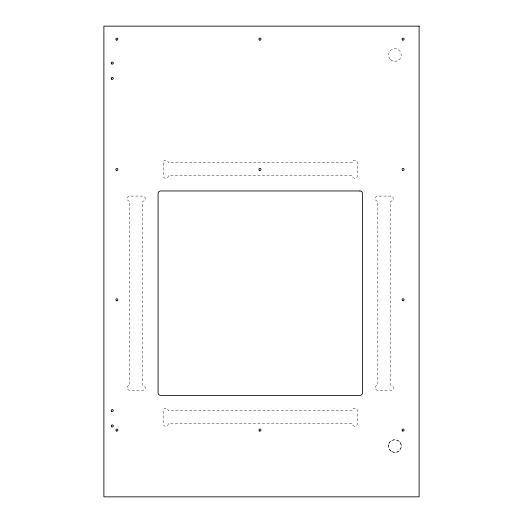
<?xml version="1.0" encoding="UTF-8"?>
<svg xmlns="http://www.w3.org/2000/svg" width="523" height="523" viewBox="0 0 523 523"><rect width="100%" height="100%" fill="white"/><g stroke="black" fill="none" stroke-linecap="round" stroke-linejoin="round"><path stroke-width="0.39" stroke-dasharray="2.62 1.96" d="M388.674 444.583C386.392 452.493 399.513 455.67 401.095 447.59C403.377 439.68 390.256 436.502 388.674 444.583M352.273 162.646L168.295 162.646A2.556 2.556 0 0 0 165.739 160.09A2.556 2.556 0 0 0 163.183 162.646L163.248 175.728A2.556 2.556 0 0 0 165.804 178.284A2.556 2.556 0 0 0 168.36 175.728L352.339 175.728A2.556 2.556 0 0 0 354.895 178.284A2.556 2.556 0 0 0 357.451 175.728L357.451 165.503A2.556 2.556 0 0 0 357.386 164.941L357.386 162.646A2.556 2.556 0 0 0 354.829 160.09A2.556 2.556 0 0 0 352.273 162.646M142.74 196.073L129.763 196.073A2.556 2.556 0 0 0 127.207 198.622A2.556 2.556 0 0 0 129.763 201.178L129.763 385.163A2.556 2.556 0 0 0 127.207 387.713A2.556 2.556 0 0 0 129.763 390.269L142.74 390.269A2.556 2.556 0 0 0 145.296 387.713A2.556 2.556 0 0 0 142.74 385.163L142.74 201.178A2.556 2.556 0 0 0 145.296 198.622A2.556 2.556 0 0 0 142.74 196.073M390.812 196.073L377.828 196.073A2.556 2.556 0 0 0 375.272 198.622A2.556 2.556 0 0 0 377.828 201.178L377.828 385.163A2.556 2.556 0 0 0 375.272 387.713A2.556 2.556 0 0 0 377.828 390.269L388.053 390.269A2.556 2.556 0 0 0 389.432 389.864A2.556 2.556 0 0 0 393.263 388.432A2.556 2.556 0 0 0 390.812 385.163L390.812 201.178A2.556 2.556 0 0 0 393.361 198.622A2.556 2.556 0 0 0 390.812 196.073M352.273 410.712L168.295 410.712A2.556 2.556 0 0 0 165.739 408.156A2.556 2.556 0 0 0 163.183 410.712L163.183 423.695A2.556 2.556 0 0 0 165.739 426.252A2.556 2.556 0 0 0 168.295 423.695L352.273 423.695A2.556 2.556 0 0 0 354.829 426.252A2.556 2.556 0 0 0 357.386 423.695L357.386 410.712A2.556 2.556 0 0 0 354.829 408.156A2.556 2.556 0 0 0 352.273 410.712M391.694 451.617A6.387 6.387 0 0 0 401.272 446.086A6.387 6.387 0 0 0 391.694 440.556A6.387 6.387 0 0 0 391.694 451.617M390.478 59.648A6.387 6.387 0 0 0 401.095 56.523A6.387 6.387 0 0 0 393.08 48.894A6.387 6.387 0 0 0 390.478 59.648"/><path stroke-width="0.78" d="M419.113 26.15L103.887 26.15L103.887 496.85L419.113 496.85L419.113 26.15M359.942 190.96L160.633 190.96A2.556 2.556 0 0 0 158.077 193.517L158.077 392.825A2.556 2.556 0 0 0 160.633 395.381L359.942 395.381A2.556 2.556 0 0 0 362.498 392.825L362.498 193.517A2.556 2.556 0 0 0 359.942 190.96M111.549 426.611A1.02 1.02 0 0 0 113.256 426.153A1.02 1.02 0 0 0 112.007 424.905A1.02 1.02 0 0 0 111.549 426.611M111.765 63.93A1.02 1.02 0 0 0 113.295 63.048A1.02 1.02 0 0 0 111.765 62.159A1.02 1.02 0 0 0 111.765 63.93M111.549 411.281A1.02 1.02 0 0 0 113.256 410.823A1.02 1.02 0 0 0 112.007 409.568A1.02 1.02 0 0 0 111.549 411.281M111.549 79.097A1.02 1.02 0 0 0 113.256 78.633A1.02 1.02 0 0 0 112.007 77.384A1.02 1.02 0 0 0 111.549 79.097M259.454 40.016A1.02 1.02 0 0 0 260.99 39.133A1.02 1.02 0 0 0 259.454 38.244A1.02 1.02 0 0 0 259.454 40.016M402.553 40.016A1.02 1.02 0 0 0 404.083 39.133A1.02 1.02 0 0 0 402.553 38.244A1.02 1.02 0 0 0 402.553 40.016M116.361 40.016A1.02 1.02 0 0 0 117.891 39.133A1.02 1.02 0 0 0 116.361 38.244A1.02 1.02 0 0 0 116.361 40.016M259.454 430.972A1.02 1.02 0 0 0 260.99 430.089A1.02 1.02 0 0 0 259.454 429.206A1.02 1.02 0 0 0 259.454 430.972M116.361 170.335A1.02 1.02 0 0 0 117.891 169.452A1.02 1.02 0 0 0 116.361 168.563A1.02 1.02 0 0 0 116.361 170.335M116.361 300.653A1.02 1.02 0 0 0 117.891 299.771A1.02 1.02 0 0 0 116.361 298.881A1.02 1.02 0 0 0 116.361 300.653M402.553 300.653A1.02 1.02 0 0 0 404.083 299.771A1.02 1.02 0 0 0 402.553 298.881A1.02 1.02 0 0 0 402.553 300.653M402.553 430.972A1.02 1.02 0 0 0 404.083 430.089A1.02 1.02 0 0 0 402.553 429.206A1.02 1.02 0 0 0 402.553 430.972M402.553 170.335A1.02 1.02 0 0 0 404.083 169.452A1.02 1.02 0 0 0 402.553 168.563A1.02 1.02 0 0 0 402.553 170.335M116.361 430.972A1.02 1.02 0 0 0 117.891 430.089A1.02 1.02 0 0 0 116.361 429.206A1.02 1.02 0 0 0 116.361 430.972M259.454 170.335A1.02 1.02 0 0 0 260.99 169.452A1.02 1.02 0 0 0 259.454 168.563A1.02 1.02 0 0 0 259.454 170.335"/></g></svg>
